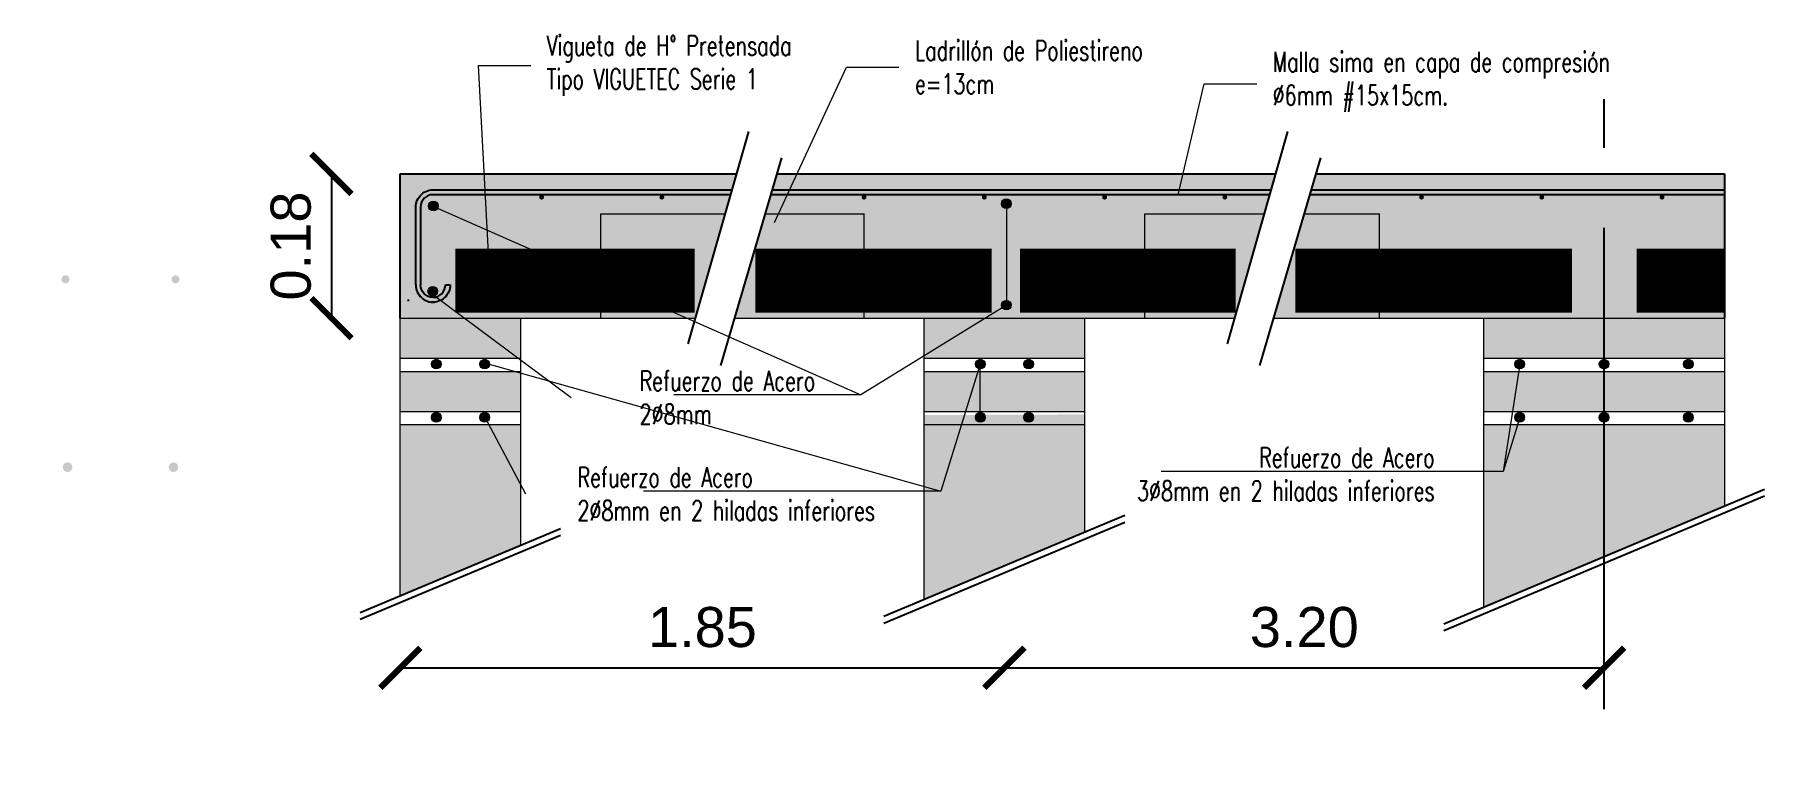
# Model space of a CAD drawing. Header units: millimetres. Extents: x 141 to 475, y -20 to 129.
# Drawn here: x 351.311 to 353.468, y -5.014 to -4.097 of the extents above; entities that cross this region are included whole.
import ezdxf
from ezdxf import colors
from ezdxf.entities.mleader import LeaderData, LeaderLine
from ezdxf.math import Vec2, Vec3

# ---------------------------------------------------------------- set-up
doc = ezdxf.new("R2010")
doc.units = ezdxf.units.MM
doc.header["$LTSCALE"] = 0.1
doc.header["$MEASUREMENT"] = 0
doc.header["$PDMODE"] = 3
doc.header["$PDSIZE"] = 0.1
doc.linetypes.add('ACAD_ISO04W100', pattern=[30, 24, -3, 0, -3])
doc.layers.get('DEFPOINTS').update_dxf_attribs({"color": 1})
for name, color, linetype, lineweight in [('ARM_LONGITUDINAL_Ø10', 10, 'Continuous', 9), ('ARM_TRANSVERSAL_Ø6', 10, 'Continuous', 9), ('CONT_MURO', 3, 'Continuous', 0), ('referencias', 1, 'Continuous', 5), ('SOMBRA', 1, 'Continuous', 0), ('VIG_CARAS', 4, 'Continuous', 9)]:
    doc.layers.add(name, color=color, linetype=linetype, lineweight=lineweight)
for name, color, linetype in [('armadura', 10, 'Continuous'), ('CONTORNO VIGA', 4, 'Continuous'), ('Cotas', 1, 'Continuous'), ('EJES', 6, 'Continuous'), ('LOSA', 2, 'Continuous')]:
    doc.layers.add(name, color=color, linetype=linetype)
doc.styles.add('Arial20', font='arial.ttf', dxfattribs={"height": 0.2})
doc.styles.add('COTAS', font='ROMANS.shx', dxfattribs={"width": 0.7})
doc.styles.get("Standard").update_dxf_attribs({"font": 'arial.ttf'})
doc.dimstyles.new('COTA-1-100', dxfattribs={"dimtxt": 0.2, "dimasz": 0.12, "dimexe": 0.012, "dimexo": 0.15, "dimgap": 0.025, "dimtad": 1, "dimzin": 0, "dimdsep": 46, "dimtxsty": 'Arial20', "dimblk1": 'ARCHTICK', "dimblk2": 'ARCHTICK', "dimsah": 1, "dimcen": 0.09, "dimclrd": 256, "dimclre": 256, "dimclrt": 256, "dimazin": 0, "dimtfac": 1, "dimtofl": 0, "dimtmove": 2, "dimatfit": 3, "dimldrblk": 'ARCHTICK', "dimfxl": 1, "dimtolj": 1, "dimtzin": 0, "dimarcsym": 0})

# ---------------------------------------------------------------- blocks, each defined once
blk = doc.blocks.new('_ARCHTICK')
at = {"color": 0, "linetype": 'ByBlock', "const_width": 0.15}
blk.add_lwpolyline([(-0.5, -0.5), (0.5, 0.5)], dxfattribs=at)
blk = doc.blocks.new('*D370')
at = {"layer": 'Cotas', "lineweight": -2, "transparency": 16777216}
blk.add_line((351.7667, -4.8865), (352.5202, -4.8865), dxfattribs=at)
at = {"layer": 'DEFPOINTS', "color": 0, "transparency": 16777216}
for p in [(352.5202, -4.8865), (351.7667, -5.0145), (352.5202, -5.0145)]:
    blk.add_point(p, dxfattribs=at)
at = {"layer": 'Cotas', "lineweight": -2, "transparency": 16777216, "xscale": 0.05, "yscale": 0.05, "zscale": 0.05, "rotation": 180}
blk.add_blockref('_ARCHTICK', (351.7667, -4.8865), dxfattribs=at)
at = {"layer": 'Cotas', "lineweight": -2, "transparency": 16777216, "xscale": 0.05, "yscale": 0.05, "zscale": 0.05}
blk.add_blockref('_ARCHTICK', (352.5202, -4.8865), dxfattribs=at)
at = {"layer": 'Cotas', "color": 2, "transparency": 16777216, "insert": (352.1435, -4.836), "char_height": 0.05, "attachment_point": 5}
blk.add_mtext('\\A1;1.85', dxfattribs=at)
blk = doc.blocks.new('*D371')
at = {"layer": 'Cotas', "lineweight": -2, "transparency": 16777216}
blk.add_line((352.5202, -4.8865), (353.2681, -4.8865), dxfattribs=at)
at = {"layer": 'DEFPOINTS', "color": 0, "transparency": 16777216}
for p in [(353.2681, -4.8059), (352.5202, -4.8865), (353.2681, -4.8865)]:
    blk.add_point(p, dxfattribs=at)
at = {"layer": 'Cotas', "lineweight": -2, "transparency": 16777216, "xscale": 0.05, "yscale": 0.05, "zscale": 0.05, "rotation": 180}
blk.add_blockref('_ARCHTICK', (352.5202, -4.8865), dxfattribs=at)
at = {"layer": 'Cotas', "lineweight": -2, "transparency": 16777216, "xscale": 0.05, "yscale": 0.05, "zscale": 0.05}
blk.add_blockref('_ARCHTICK', (353.2681, -4.8865), dxfattribs=at)
at = {"layer": 'Cotas', "color": 2, "transparency": 16777216, "insert": (352.8942, -4.836), "char_height": 0.05, "attachment_point": 5}
blk.add_mtext('\\A1;3.20', dxfattribs=at)
blk = doc.blocks.new('_None')
blk = doc.blocks.new('*D372')
at = {"layer": 'Cotas', "lineweight": -2, "transparency": 16777216}
blk.add_line((351.6808, -4.2704), (351.6808, -4.4504), dxfattribs=at)
at = {"layer": 'DEFPOINTS', "color": 0, "transparency": 16777216}
for p in [(351.7667, -4.2704), (351.6808, -4.4504), (351.7667, -4.4504)]:
    blk.add_point(p, dxfattribs=at)
at = {"layer": 'Cotas', "lineweight": -2, "transparency": 16777216, "xscale": 0.05, "yscale": 0.05, "zscale": 0.05}
for p, rotation in [((351.6808, -4.2704), 90), ((351.6808, -4.4504), 270)]:
    blk.add_blockref('_ARCHTICK', p, dxfattribs=dict(at, rotation=rotation))
at = {"layer": 'Cotas', "color": 2, "transparency": 16777216, "insert": (351.6303, -4.3604), "char_height": 0.05, "attachment_point": 5, "rotation": 90}
blk.add_mtext('\\A1;0.18', dxfattribs=at)

msp = doc.modelspace()

# ---------------------------------------------------------------- hatches: boundary and pattern name
at = {"layer": 'armadura'}
for points in [[(351.8019, -4.3104, 1), (351.8139, -4.3104, 1)], [(351.9459, -4.2995, -1), (351.9399, -4.2995, -1)], [(352.0959, -4.2995, -1), (352.0899, -4.2995, -1)], [(352.3481, -4.2995, -1), (352.3421, -4.2995, -1)], [(352.4981, -4.2995, -1), (352.4921, -4.2995, -1)], [(352.5166, -4.3076, 1), (352.5286, -4.3076, 1)], [(352.6481, -4.2995, -1), (352.6421, -4.2995, -1)], [(352.7981, -4.2995, -1), (352.7921, -4.2995, -1)], [(353.0434, -4.2995, -1), (353.0374, -4.2995, -1)], [(353.1934, -4.2995, -1), (353.1874, -4.2995, -1)], [(353.3434, -4.2995, -1), (353.3374, -4.2995, -1)], [(351.8012, -4.4169, 1), (351.8132, -4.4169, 1)], [(352.5286, -4.4342, 0.299189), (352.525, -4.4287), (352.5203, -4.4287, 0.299189), (352.5166, -4.4342, 1)], [(351.8176, -4.5077, 1), (351.8056, -4.5077, 1)], [(351.8659, -4.5077, 1), (351.8779, -4.5077, 1)], [(352.4961, -4.5077, 1), (352.4841, -4.5077, 1)], [(352.5444, -4.5077, 1), (352.5564, -4.5077, 1)], [(353.1689, -4.5077, 1), (353.1569, -4.5077, 1)], [(353.2621, -4.5077, 1), (353.2741, -4.5077, 1)], [(353.3672, -4.5077, -1), (353.3792, -4.5077, -1)], [(351.8176, -4.5741, 1), (351.8056, -4.5741, 1)], [(351.8659, -4.5741, 1), (351.8779, -4.5741, 1)], [(352.4961, -4.5741, 1), (352.4841, -4.5741, 1)], [(352.5444, -4.5741, 1), (352.5564, -4.5741, 1)], [(353.1689, -4.5741, 1), (353.1569, -4.5741, 1)], [(353.2621, -4.5741, 1), (353.2741, -4.5741, 1)], [(353.3672, -4.5741, -1), (353.3792, -4.5741, -1)]]:
    msp.add_hatch(color=256, dxfattribs=at).paths.add_polyline_path(points)
at = {"layer": 'SOMBRA'}
h = msp.add_hatch(dxfattribs=at)
h.set_pattern_fill('AR-CONC', color=256, scale=0.0004)
h.set_pattern_definition([(50, (314.15838, -20.54782), (0.07287387, -0.00637563), [0.00762, -0.08382]), (355, (314.15838, -20.54782), (-0.01409737, 0.07642274), [0.006096, -0.06705623]), (100.45144, (314.16445, -20.54835), (0.0587765, 0.0700471), [0.006476, -0.0712361]), (46.1842, (314.15838, -20.5275), (0.10843162, -0.01681693), [0.01143, -0.12573]), (96.63556, (314.16741, -20.5289), (0.09496165, 0.09897045), [0.009714, -0.10685424]), (351.18415, (314.15838, -20.5275), (0.09496165, 0.09897045), [0.009144, -0.1005839]), (21, (314.16854, -20.53258), (0.06064576, -0.04090608), [0.00762, -0.08382]), (326, (314.16854, -20.53258), (0.02472081, 0.07367519), [0.006096, -0.067056]), (71.45144, (314.17359, -20.53599), (0.08536657, 0.03276911), [0.006476, -0.07123598]), (37.5, (314.15838, -20.54782), (0.001235441, 0.033822016), [0, -0.0662432, 0, -0.068072, 0, -0.06731]), (7.5, (314.15838, -20.54782), (0.026727865, 0.04007223), [0, -0.0388112, 0, -0.0647192, 0, -0.025654]), (327.5, (314.135722, -20.54782), (0.054236238, -0.002291498), [0, -0.0254, 0, -0.079248, 0, -0.105156]), (317.5, (314.12556, -20.54782), (0.05925167, 0.010170596), [0, -0.03302, 0, -0.0526288, 0, -0.074676])])
h.paths.add_polyline_path([(352.1864, -4.27), (351.7667, -4.2704), (351.7667, -4.4504), (352.1351, -4.45)])
edge = h.paths.add_edge_path()
edge.add_arc((350.1174, -4.4019), 0.005, 0, 360)
edge = h.paths.add_edge_path()
edge.add_arc((350.2546, -4.4019), 0.005, 0, 360)
edge = h.paths.add_edge_path()
edge.add_arc((350.1199, -4.6363), 0.006, 0, 360)
edge = h.paths.add_edge_path()
edge.add_arc((350.252, -4.6363), 0.006, 0, 360)
h = msp.add_hatch(dxfattribs=at)
h.set_pattern_fill('AR-CONC', color=256, scale=0.0004)
h.set_pattern_definition([(50, (314.83086, -20.54782), (0.07287387, -0.00637563), [0.00762, -0.08382]), (355, (314.83086, -20.54782), (-0.01409737, 0.07642274), [0.006096, -0.06705623]), (100.45144, (314.83693, -20.54835), (0.0587765, 0.0700471), [0.006476, -0.0712361]), (46.1842, (314.83086, -20.5275), (0.10843162, -0.01681693), [0.01143, -0.12573]), (96.63556, (314.8399, -20.5289), (0.09496165, 0.09897045), [0.009714, -0.10685424]), (351.18415, (314.83086, -20.5275), (0.09496165, 0.09897045), [0.009144, -0.1005839]), (21, (314.84102, -20.53258), (0.06064576, -0.04090608), [0.00762, -0.08382]), (326, (314.84102, -20.53258), (0.02472081, 0.07367519), [0.006096, -0.067056]), (71.45144, (314.846074, -20.53599), (0.08536657, 0.03276911), [0.006476, -0.07123598]), (37.5, (314.83086, -20.54782), (0.001235441, 0.033822016), [0, -0.0662432, 0, -0.068072, 0, -0.06731]), (7.5, (314.83086, -20.54782), (0.026727865, 0.04007223), [0, -0.0388112, 0, -0.0647192, 0, -0.025654]), (327.5, (314.808203, -20.54782), (0.054236238, -0.002291498), [0, -0.0254, 0, -0.079248, 0, -0.105156]), (317.5, (314.798043, -20.54782), (0.05925167, 0.010170596), [0, -0.03302, 0, -0.0526288, 0, -0.074676])])
h.paths.add_polyline_path([(352.8589, -4.27), (352.2356, -4.2707), (352.1843, -4.4507), (352.8076, -4.45)])
edge = h.paths.add_edge_path()
edge.add_arc((350.7899, -4.4019), 0.005, 0, 360)
edge = h.paths.add_edge_path()
edge.add_arc((350.927, -4.4019), 0.005, 0, 360)
edge = h.paths.add_edge_path()
edge.add_arc((350.7924, -4.6363), 0.006, 0, 360)
edge = h.paths.add_edge_path()
edge.add_arc((350.9245, -4.6363), 0.006, 0, 360)
h = msp.add_hatch(dxfattribs=at)
h.set_pattern_fill('AR-CONC', color=256, scale=0.0004)
h.set_pattern_definition([(50, (315.39014, -20.54782), (0.07287387, -0.00637563), [0.00762, -0.08382]), (355, (315.39014, -20.54782), (-0.01409737, 0.07642274), [0.006096, -0.06705623]), (100.45144, (315.396216, -20.54835), (0.0587765, 0.0700471), [0.006476, -0.0712361]), (46.1842, (315.39014, -20.5275), (0.10843162, -0.01681693), [0.01143, -0.12573]), (96.63556, (315.39918, -20.5289), (0.09496165, 0.09897045), [0.009714, -0.10685424]), (351.18415, (315.39014, -20.5275), (0.09496165, 0.09897045), [0.009144, -0.1005839]), (21, (315.4003, -20.53258), (0.06064576, -0.04090608), [0.00762, -0.08382]), (326, (315.4003, -20.53258), (0.02472081, 0.07367519), [0.006096, -0.067056]), (71.45144, (315.40536, -20.53599), (0.08536657, 0.03276911), [0.006476, -0.07123598]), (37.5, (315.390143, -20.54782), (0.001235441, 0.033822016), [0, -0.0662432, 0, -0.068072, 0, -0.06731]), (7.5, (315.390143, -20.54782), (0.026727865, 0.04007223), [0, -0.0388112, 0, -0.0647192, 0, -0.025654]), (327.5, (315.367486, -20.54782), (0.054236238, -0.002291498), [0, -0.0254, 0, -0.079248, 0, -0.105156]), (317.5, (315.357326, -20.54782), (0.05925167, 0.010170596), [0, -0.03302, 0, -0.0526288, 0, -0.074676])])
h.paths.add_polyline_path([(353.4181, -4.2704), (352.9081, -4.2707), (352.8568, -4.4507), (353.4181, -4.4504)])
edge = h.paths.add_edge_path()
edge.add_arc((351.3491, -4.4019), 0.005, 0, 360)
edge = h.paths.add_edge_path()
edge.add_arc((351.4863, -4.4019), 0.005, 0, 360)
edge = h.paths.add_edge_path()
edge.add_arc((351.3517, -4.6363), 0.006, 0, 360)
edge = h.paths.add_edge_path()
edge.add_arc((351.4838, -4.6363), 0.006, 0, 360)
at = {"layer": 'SOMBRA', "true_color": 0xc7c8ca}
h = msp.add_hatch(color=9, dxfattribs=at)
h.dxf.hatch_style = 1
h.paths.add_polyline_path([(352.172, -4.3204), (352.0167, -4.3204), (352.0167, -4.4504), (352.135, -4.4504)])
h.paths.add_polyline_path([(352.3452, -4.3204), (352.2218, -4.3204), (352.1841, -4.4507), (352.3452, -4.4504)])
h.paths.add_polyline_path([(352.8445, -4.3204), (352.6952, -4.3204), (352.6952, -4.4504), (352.8075, -4.4504)])
h.paths.add_polyline_path([(352.9881, -4.3204), (352.8943, -4.3204), (352.8561, -4.4504), (352.9881, -4.4504)])
at = {"layer": 'SOMBRA', "true_color": 0xf8991e, "transparency": 33554559}
h = msp.add_hatch(color=30, dxfattribs=at)
h.dxf.hatch_style = 1
h.paths.add_polyline_path([(351.9167, -4.4504), (351.7667, -4.4504), (351.7667, -4.5004), (351.9167, -4.5004)])
h = msp.add_hatch(color=30, dxfattribs=at)
h.dxf.hatch_style = 1
h.paths.add_polyline_path([(352.6202, -4.4504), (352.4202, -4.4504), (352.4202, -4.5004), (352.6202, -4.5004)])
h = msp.add_hatch(color=30, dxfattribs=at)
h.dxf.hatch_style = 1
h.paths.add_polyline_path([(353.4181, -4.4504), (353.1181, -4.4504), (353.1181, -4.5004), (353.4181, -4.5004)])
h = msp.add_hatch(color=30, dxfattribs=at)
h.dxf.hatch_style = 1
h.paths.add_polyline_path([(351.9167, -4.5168), (351.7667, -4.5168), (351.7667, -4.5668), (351.9167, -4.5668)])
h = msp.add_hatch(color=30, dxfattribs=at)
h.dxf.hatch_style = 1
h.paths.add_polyline_path([(352.6202, -4.5168), (352.4202, -4.5168), (352.4202, -4.5668), (352.6202, -4.5668)])
h = msp.add_hatch(color=30, dxfattribs=at)
h.dxf.hatch_style = 1
h.paths.add_polyline_path([(353.4181, -4.5168), (353.1181, -4.5168), (353.1181, -4.5668), (353.4181, -4.5668)])
h = msp.add_hatch(color=30, dxfattribs=at)
h.dxf.hatch_style = 1
h.paths.add_polyline_path([(351.9167, -4.6393), (351.907, -4.6393), (351.8773, -4.5832), (351.7667, -4.5832), (351.7667, -4.7969), (351.9167, -4.734)])
h.paths.add_polyline_path([(351.8925, -4.5832), (351.8773, -4.5832), (351.907, -4.6393), (351.9074, -4.6393)], flags=17)
h.paths.add_polyline_path([(351.9167, -4.5832), (351.8925, -4.5832), (351.9074, -4.6393), (351.9167, -4.6393)], flags=17)
h.paths.add_polyline_path([(352.6202, -4.5704), (352.4202, -4.5713), (352.4196, -4.8018), (352.6202, -4.7177)])
h.paths.add_polyline_path([(353.2681, -4.5832), (353.1601, -4.5832), (353.1421, -4.6416), (353.1181, -4.6416), (353.1181, -4.811), (353.2681, -4.7481)])
h.paths.add_polyline_path([(353.4181, -4.5832), (353.2681, -4.5832), (353.2681, -4.7481), (353.4181, -4.6852)])
h.paths.add_polyline_path([(353.1601, -4.5832), (353.1511, -4.5832), (353.1421, -4.6416)])
h.paths.add_polyline_path([(353.1511, -4.5832), (353.1181, -4.5832), (353.1181, -4.6416), (353.1421, -4.6416)])

# ---------------------------------------------------------------- linework, layer by layer
msp.add_line((351.8352, -4.4036), (351.8352, -4.4036))
at = {"color": 1, "linetype": 'Continuous'}
for p, q in [((353.4681, -4.6642), (353.0681, -4.8319)), ((353.4681, -4.6726), (353.0681, -4.8404)), ((352.6702, -4.6967), (352.3698, -4.8227)), ((351.9667, -4.713), (351.7167, -4.8178)), ((351.9667, -4.7214), (351.7167, -4.8262)), ((352.6702, -4.7052), (352.3698, -4.8311))]:
    msp.add_line(p, q, dxfattribs=at)
for points in [[(352.1259, -4.4823), (352.2013, -4.2176)], [(352.7984, -4.4823), (352.8738, -4.2176)], [(352.1663, -4.5093), (352.2424, -4.2505)], [(352.8388, -4.5093), (352.9149, -4.2505)]]:
    msp.add_lwpolyline(points, dxfattribs=at)
at = {"layer": 'ARM_LONGITUDINAL_Ø10'}
for centre in [(351.8079, -4.3104), (352.5226, -4.3076), (351.8072, -4.4169), (352.5226, -4.4342), (351.8116, -4.5077), (351.8719, -4.5077), (352.4901, -4.5077), (352.5504, -4.5077), (353.1629, -4.5077), (353.2681, -4.5077), (353.3732, -4.5077), (351.8116, -4.5741), (351.8719, -4.5741), (352.4901, -4.5741), (352.5504, -4.5741), (353.1629, -4.5741), (353.2681, -4.5741), (353.3732, -4.5741)]:
    msp.add_circle(centre, 0.006, dxfattribs=at)
at = {"layer": 'ARM_TRANSVERSAL_Ø6'}
msp.add_line((352.5952, -4.4018), (352.5951, -4.4005), dxfattribs=at)
at = {"layer": 'armadura'}
msp.add_line((351.8229, -4.4089), (351.8289, -4.4089), dxfattribs=at)
for points in [[(351.786, -4.4089), (351.786, -4.3119, -0.438274), (351.8095, -4.2904), (352.1806, -4.2904)], [(352.1789, -4.2964), (351.8075, -4.2964, 0.414214), (351.792, -4.3118), (351.792, -4.4089)], [(351.786, -4.4089, 0.438274), (351.8095, -4.4304)], [(351.8075, -4.4244, -0.414214), (351.792, -4.4089)], [(351.8289, -4.4089, -0.438274), (351.8055, -4.4304)], [(351.8075, -4.4244, 0.414214), (351.8229, -4.4089)]]:
    msp.add_lwpolyline(points, format="xyb", dxfattribs=at)
for points in [[(352.2307, -4.2904), (352.8531, -4.2904)], [(352.9031, -4.2904), (353.4181, -4.2904)], [(352.8514, -4.2964), (352.2289, -4.2964)], [(353.4181, -4.2964), (352.9014, -4.2964)], [(351.7769, -4.4293), (351.7769, -4.4273)]]:
    msp.add_lwpolyline(points, dxfattribs=at)
at = {"layer": 'CONT_MURO'}
for p, q in [((352.0167, -4.4504), (352.0167, -4.3204)), ((352.0167, -4.3204), (352.172, -4.3204)), ((352.2218, -4.3204), (352.3452, -4.3204)), ((352.3452, -4.4504), (352.3452, -4.3204)), ((352.6952, -4.3204), (352.8445, -4.3204)), ((352.6952, -4.4504), (352.6952, -4.3204)), ((352.8943, -4.3204), (352.9881, -4.3204)), ((352.9881, -4.4504), (352.9881, -4.3204)), ((351.7667, -4.7969), (351.7667, -4.4504)), ((351.9167, -4.4504), (351.9167, -4.734)), ((352.4202, -4.8016), (352.4202, -4.4504)), ((352.6202, -4.4504), (352.6202, -4.7177)), ((351.7667, -4.5004), (351.9167, -4.5004)), ((352.4202, -4.5004), (352.6202, -4.5004)), ((353.1181, -4.5004), (353.4181, -4.5004)), ((351.7667, -4.5168), (351.9167, -4.5168)), ((352.4202, -4.5168), (352.6202, -4.5168)), ((353.1181, -4.5168), (353.4181, -4.5168)), ((351.7667, -4.5668), (351.9167, -4.5668)), ((352.4202, -4.5668), (352.6202, -4.5668)), ((353.1181, -4.5668), (353.4181, -4.5668)), ((351.7667, -4.5832), (351.9167, -4.5832)), ((351.7667, -4.5832), (351.9167, -4.5832)), ((352.4202, -4.5832), (352.6202, -4.5832)), ((353.1181, -4.5832), (353.2681, -4.5832)), ((353.1181, -4.5832), (353.4181, -4.5832))]:
    msp.add_line(p, q, dxfattribs=at)
msp.add_lwpolyline([(353.1181, -4.811), (353.1181, -4.4504)], dxfattribs=at)
at = {"layer": 'CONTORNO VIGA'}
for p, q in [((351.7667, -4.4504), (351.7667, -4.2704)), ((351.7667, -4.2704), (352.1863, -4.2704)), ((352.2365, -4.2704), (352.8588, -4.2704)), ((352.909, -4.2704), (353.4181, -4.2704)), ((353.4181, -4.2704), (353.4181, -4.4504))]:
    msp.add_line(p, q, dxfattribs=at)
at = {"layer": 'EJES', "linetype": 'ACAD_ISO04W100', "ltscale": 0.25}
msp.add_line((353.2681, -4.9379), (353.2681, -4.1774), dxfattribs=at)
at = {"layer": 'LOSA', "color": 116, "true_color": 0x136734, "transparency": 33554559, "const_width": 0.08}
for points in [[(351.8352, -4.4036), (352.1338, -4.4036)], [(352.2097, -4.4036), (352.5042, -4.4036)], [(352.5396, -4.4036), (352.8086, -4.4036)], [(352.883, -4.4036), (353.228, -4.4036)], [(353.3087, -4.4036), (353.4181, -4.4036)]]:
    msp.add_lwpolyline(points, dxfattribs=at)
at = {"layer": 'referencias'}
for p, q in [((351.8072, -4.4207), (351.9799, -4.5493)), ((353.1629, -4.5077), (353.1421, -4.6416)), ((351.8719, -4.573), (351.923, -4.6696))]:
    msp.add_line(p, q, dxfattribs=at)
at = {"layer": 'VIG_CARAS'}
for p, q in [((351.7667, -4.4504), (352.135, -4.4504)), ((352.1836, -4.4504), (352.8075, -4.4504)), ((352.8561, -4.4504), (353.2681, -4.4504))]:
    msp.add_line(p, q, dxfattribs=at)
msp.add_lwpolyline([(353.1181, -4.4504), (353.4181, -4.4504), (353.4181, -4.6852)], dxfattribs=at)

# ---------------------------------------------------------------- dimensions: what is measured, and where the dimension line sits
at = {"layer": 'Cotas'}
dim = msp.add_linear_dim(base=(351.6808, -4.4504), p1=(351.7667, -4.2704), p2=(351.7667, -4.4504), angle=90, dimstyle='COTA-1-100', override={"dimtxt": 0.05, "dimasz": 0.05, "dimexe": 0, "dimexo": 0.8, "dimtxsty": 'Standard', "dimse1": 1, "dimse2": 1, "dimclrt": 2}, dxfattribs=at)
dim.commit()
dim.dimension.update_dxf_attribs({"geometry": '*D372', "text_midpoint": (351.6303, -4.3604)})
for base, p1, p2, text, picture, middle in [((352.5202, -4.8865), (351.7667, -5.0145), (352.5202, -5.0145), '1.85', '*D370', (352.1435, -4.836)), ((353.2681, -4.8865), (352.5202, -4.8865), (353.2681, -4.8059), '3.20', '*D371', (352.8942, -4.836))]:
    dim = msp.add_linear_dim(base=base, p1=p1, p2=p2, text=text, dimstyle='COTA-1-100', override={"dimtxt": 0.05, "dimasz": 0.05, "dimexe": 0, "dimexo": 0.8, "dimtxsty": 'Standard', "dimse1": 1, "dimse2": 1, "dimclrt": 2}, dxfattribs=at)
    dim.commit()
    dim.dimension.update_dxf_attribs({"geometry": picture, "text_midpoint": middle})

# ---------------------------------------------------------------- leaders
at = {"layer": 'referencias'}
ml = msp.add_multileader_mtext('Standard', dxfattribs=at)
ml.set_content('{\\C256;Vigueta de H° Pretensada\\PTipo VIGUETEC Serie 1}', color=2, style='COTAS')
ml.set_leader_properties(color=256, linetype='ByLayer', lineweight=-1)
ml.set_arrow_properties(name='NONE')
ml.build(insert=Vec2(0, 0))
ml.multileader.update_dxf_attribs({"text_left_attachment_type": 2, "text_right_attachment_type": 6, "dogleg_length": 0.01, "arrow_head_size": 0.01})
ctx = ml.context
ctx.base_point, ctx.char_height, ctx.arrow_head_size, ctx.landing_gap_size, ctx.plane_origin = Vec3(351.9293, -4.1354), 0.025, 0.01, 0.02, Vec3(352.3121, -4.0909)
ctx.left_attachment, ctx.right_attachment = 2, 6
notes = []
notes.append((ctx, [(0, (1, 1, 0), (351.8641, -4.1354), (1, 0), 0.0653, [(0, [(351.8772, -4.3769)], 0, [])])]))
ctx.mtext.insert, ctx.mtext.flow_direction = Vec3(351.9493, -4.0979), 5
ml = msp.add_multileader_mtext('Standard', dxfattribs=at)
ml.set_content('{\\C256;Ladrillón de Poliestireno\\Pe=13cm}', color=2, style='COTAS')
ml.set_leader_properties(color=256, linetype='ByLayer', lineweight=-1)
ml.set_arrow_properties(name='NONE')
ml.build(insert=Vec2(0, 0))
ml.multileader.update_dxf_attribs({"text_left_attachment_type": 2, "text_right_attachment_type": 6, "dogleg_length": 0.01, "arrow_head_size": 0.01})
ctx = ml.context
ctx.base_point, ctx.char_height, ctx.arrow_head_size, ctx.landing_gap_size, ctx.plane_origin = Vec3(352.3886, -4.1372), 0.025, 0.01, 0.02, Vec3(352.6782, -4.0192)
ctx.left_attachment, ctx.right_attachment = 2, 6
notes.append((ctx, [(0, (1, 1, 0), (352.3233, -4.1372), (1, 0), 0.0653, [(0, [(352.2334, -4.3309)], 0, [])])]))
ctx.mtext.insert, ctx.mtext.flow_direction = Vec3(352.4086, -4.1039), 5
ml = msp.add_multileader_mtext('Standard', dxfattribs=at)
ml.set_content('{\\C256;Malla sima en capa de compresión\\P%%C6mm #15x15cm.}', color=2, style='COTAS')
ml.set_leader_properties(color=256, linetype='ByLayer', lineweight=-1)
ml.set_arrow_properties(name='NONE')
ml.build(insert=Vec2(0, 0))
ml.multileader.update_dxf_attribs({"text_left_attachment_type": 2, "text_right_attachment_type": 6, "dogleg_length": 0.01, "arrow_head_size": 0.01})
ctx = ml.context
ctx.base_point, ctx.char_height, ctx.arrow_head_size, ctx.landing_gap_size, ctx.plane_origin = Vec3(352.8347, -4.158), 0.025, 0.01, 0.02, Vec3(353.1818, -3.9846)
ctx.left_attachment, ctx.right_attachment = 2, 6
notes.append((ctx, [(0, (1, 1, 0), (352.7695, -4.158), (1, 0), 0.0653, [(0, [(352.737, -4.2964)], 0, [])])]))
ctx.mtext.insert, ctx.mtext.flow_direction = Vec3(352.8547, -4.1181), 5
ml = msp.add_multileader_mtext('Standard', dxfattribs=at)
ml.set_content('{\\C256;Refuerzo de Acero\\P2%%C8mm}', color=2, style='COTAS')
ml.set_leader_properties(color=256, linetype='ByLayer', lineweight=-1)
ml.set_arrow_properties(name='NONE')
ml.build(insert=Vec2(0, 0))
ml.multileader.update_dxf_attribs({"text_left_attachment_type": 2, "text_right_attachment_type": 6, "dogleg_length": 0.01, "arrow_head_size": 0.01})
ctx = ml.context
ctx.base_point, ctx.char_height, ctx.arrow_head_size, ctx.landing_gap_size, ctx.plane_origin = Vec3(352.0451, -4.5493), 0.025, 0.01, 0.02, Vec3(352.3083, -4.1761)
ctx.left_attachment, ctx.right_attachment = 2, 6
notes.append((ctx, [(1, (1, 1, 0), (352.341, -4.5459), (-1, 0), 0.01, [(0, [(351.81, -4.312)], 0, []), (2, [(352.5226, -4.3076), (352.5226, -4.4342)], 0, [])])]))
ctx.mtext.insert, ctx.mtext.flow_direction = Vec3(352.0651, -4.5159), 5
ml = msp.add_multileader_mtext('Standard', dxfattribs=at)
ml.set_content('{\\C256;Refuerzo de Acero\\P2%%C8mm en 2 hiladas inferiores}', color=2, style='COTAS')
ml.set_leader_properties(color=256, linetype='ByLayer', lineweight=-1)
ml.set_arrow_properties(name='NONE')
ml.build(insert=Vec2(0, 0))
ml.multileader.update_dxf_attribs({"text_left_attachment_type": 2, "text_right_attachment_type": 6, "dogleg_length": 0.01, "arrow_head_size": 0.01})
ctx = ml.context
ctx.base_point, ctx.char_height, ctx.arrow_head_size, ctx.landing_gap_size, ctx.plane_origin = Vec3(351.9676, -4.6696), 0.025, 0.01, 0.02, Vec3(352.3167, -4.2958)
ctx.left_attachment, ctx.right_attachment = 2, 6
notes.append((ctx, [(1, (1, 1, 0), (352.4409, -4.6662), (-1, 0), 0.01, [(0, [(351.8719, -4.5061)], 0, []), (2, [(352.4901, -4.5741), (352.4901, -4.5077)], 0, [])])]))
ctx.mtext.insert, ctx.mtext.flow_direction = Vec3(351.9876, -4.6362), 5
ml = msp.add_multileader_mtext('Standard', dxfattribs=at)
ml.set_content('{\\C256;Refuerzo de Acero\\P3%%C8mm en 2 hiladas inferiores}', color=2, style='COTAS')
ml.set_leader_properties(color=256, linetype='ByLayer', lineweight=-1)
ml.set_arrow_properties(name='NONE')
ml.build(insert=Vec2(0, 0))
ml.multileader.update_dxf_attribs({"text_left_attachment_type": 2, "text_right_attachment_type": 6, "dogleg_length": 0.01, "arrow_head_size": 0.01})
ctx = ml.context
ctx.base_point, ctx.char_height, ctx.arrow_head_size, ctx.landing_gap_size, ctx.plane_origin = Vec3(352.6135, -4.645), 0.025, 0.01, 0.02, Vec3(353.6077, -4.2624)
ctx.left_attachment, ctx.right_attachment, ctx.text_align_type = 2, 6, 2
notes.append((ctx, [(1, (1, 1, 0), (353.1421, -4.6416), (-1, 0), 0.0653, [(0, [(353.1629, -4.5741)], 0, [])])]))
ctx.mtext.insert, ctx.mtext.alignment, ctx.mtext.flow_direction = Vec3(353.0568, -4.6116), 3, 5
for ctx, leaders in notes:
    for number, flags, end, landing, length, lines in leaders:
        leader = LeaderData()
        leader.index, (leader.has_last_leader_line, leader.has_dogleg_vector, leader.attachment_direction) = number, flags
        leader.last_leader_point, leader.dogleg_vector, leader.dogleg_length = Vec3(end), Vec3(landing), length
        for number, points, colour, breaks in lines:
            line = LeaderLine()
            line.index, line.vertices, line.color, line.breaks = number, Vec3.list(points), colors.encode_raw_color(colour), breaks
            leader.lines.append(line)
        ctx.leaders.append(leader)

doc.saveas('drawing.dxf')
